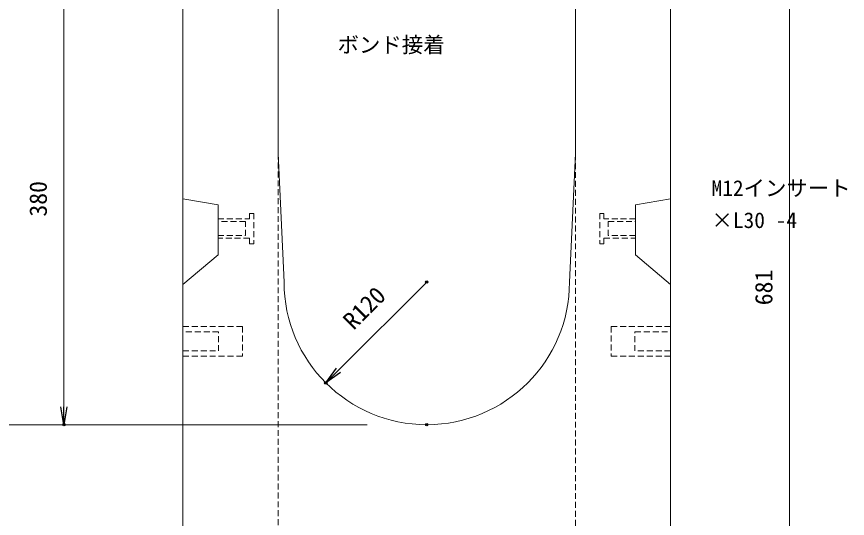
# Model space of a CAD drawing. Units: millimetres, scale not verified. Extents: x -1945 to 1945, y -1284 to 1556.
# Drawn here: x -1561 to -863, y -121 to 301 of the extents above; entities that cross this region are included whole.
import ezdxf
from ezdxf.enums import TextEntityAlignment as Align

# ---------------------------------------------------------------- set-up
doc = ezdxf.new("R2010")
doc.units = ezdxf.units.MM
doc.header["$LTSCALE"] = 10
doc.header["$PDMODE"] = 32
doc.header["$PDSIZE"] = 2
doc.linetypes.add('USER1', pattern=[0.75, 0.5, -0.25])
doc.layers.add('0-0_0', color=7, linetype='Continuous')
doc.layers.add('0-2_DEFPOINTS', color=7, linetype='Continuous')
doc.layers.add('0-3_KIJUN', color=7, linetype='USER1', lineweight=18)
doc.layers.add('0-5_SUNPO_S10', color=3, linetype='Continuous', lineweight=18)
doc.styles.add('ＭＳ ゴシック', font='')
doc.styles.get('ＭＳ ゴシック').set_extended_font_data('MS Gothic')

# ---------------------------------------------------------------- blocks, each defined once
blk = doc.blocks.new('_OPEN')
at = {"layer": '0-0_0'}
blk.add_line((0, 0), (-1, 0), dxfattribs=at)
blk.add_lwpolyline([(-1, 0.1667), (0, 0), (-1, -0.1667)], dxfattribs=at)
blk = doc.blocks.new('D7')
at = {"layer": '0-2_DEFPOINTS'}
for p in [(549.23, 1896.08), (323.34, 1153.08), (543.34, 1153.08)]:
    blk.add_point(p, dxfattribs=at)
at = {"layer": '0-5_SUNPO_S10'}
for p, q in [((499.23, 1896.08), (323.34, 1896.08)), ((323.34, 1881.08), (323.34, 1168.08)), ((493.34, 1153.08), (323.34, 1153.08))]:
    blk.add_line(p, q, dxfattribs=at)
at = {"layer": '0-5_SUNPO_S10', "xscale": 15, "yscale": 15}
for p, rotation in [((323.34, 1896.08), 90), ((323.34, 1153.08), 270)]:
    blk.add_blockref('_OPEN', p, dxfattribs=dict(at, rotation=rotation))
at = {"layer": '0-5_SUNPO_S10', "color": 7, "style": 'ＭＳ ゴシック'}
blk.add_text('743', height=14.66, rotation=90, dxfattribs=at).set_placement((313.34, 1509.58), align=Align.BOTTOM_LEFT)
blk = doc.blocks.new('D24')
at = {"layer": '0-2_DEFPOINTS'}
for p in [(908.34, 1833.98), (1033.34, 1833.98), (913.34, 1153.08)]:
    blk.add_point(p, dxfattribs=at)
at = {"layer": '0-5_SUNPO_S10'}
for p, q in [((958.34, 1833.98), (1033.34, 1833.98)), ((1033.34, 1168.08), (1033.34, 1818.98)), ((963.34, 1153.08), (1033.34, 1153.08))]:
    blk.add_line(p, q, dxfattribs=at)
at = {"layer": '0-5_SUNPO_S10', "xscale": 15, "yscale": 15}
for p, rotation in [((1033.34, 1833.98), 90), ((1033.34, 1153.08), 270)]:
    blk.add_blockref('_OPEN', p, dxfattribs=dict(at, rotation=rotation))
at = {"layer": '0-5_SUNPO_S10', "color": 7, "style": 'ＭＳ ゴシック'}
blk.add_text('681', height=14.66, rotation=90, dxfattribs=at).set_placement((1023.34, 1478.53), align=Align.BOTTOM_LEFT)
blk = doc.blocks.new('D26')
at = {"layer": '0-2_DEFPOINTS'}
for p in [(549.23, 1896.08), (373.34, 1378.08), (728.34, 1378.08)]:
    blk.add_point(p, dxfattribs=at)
at = {"layer": '0-5_SUNPO_S10'}
for p, q in [((499.23, 1896.08), (373.34, 1896.08)), ((373.34, 1881.08), (373.34, 1393.08)), ((678.34, 1378.08), (373.34, 1378.08))]:
    blk.add_line(p, q, dxfattribs=at)
at = {"layer": '0-5_SUNPO_S10', "xscale": 15, "yscale": 15}
for p, rotation in [((373.34, 1896.08), 90), ((373.34, 1378.08), 270)]:
    blk.add_blockref('_OPEN', p, dxfattribs=dict(at, rotation=rotation))
at = {"layer": '0-5_SUNPO_S10', "color": 7, "style": 'ＭＳ ゴシック'}
blk.add_text('518', height=14.66, rotation=90, dxfattribs=at).set_placement((363.34, 1622.08), align=Align.BOTTOM_LEFT)
blk = doc.blocks.new('D27')
at = {"layer": '0-2_DEFPOINTS'}
for p in [(728.34, 1378.08), (373.34, 1233.08), (603.34, 1233.08)]:
    blk.add_point(p, dxfattribs=at)
at = {"layer": '0-5_SUNPO_S10'}
for p, q in [((678.34, 1378.08), (373.34, 1378.08)), ((373.34, 1363.08), (373.34, 1248.08)), ((553.34, 1233.08), (373.34, 1233.08))]:
    blk.add_line(p, q, dxfattribs=at)
at = {"layer": '0-5_SUNPO_S10', "xscale": 15, "yscale": 15}
for p, rotation in [((373.34, 1378.08), 90), ((373.34, 1233.08), 270)]:
    blk.add_blockref('_OPEN', p, dxfattribs=dict(at, rotation=rotation))
at = {"layer": '0-5_SUNPO_S10', "color": 7, "style": 'ＭＳ ゴシック'}
blk.add_text('145', height=14.66, rotation=90, dxfattribs=at).set_placement((363.34, 1290.58), align=Align.BOTTOM_LEFT)
blk = doc.blocks.new('D28')
at = {"layer": '0-2_DEFPOINTS'}
for p in [(728.34, 1498.08), (643.49, 1413.23)]:
    blk.add_point(p, dxfattribs=at)
at = {"layer": '0-5_SUNPO_S10'}
blk.add_line((728.34, 1498.08), (654.09, 1423.84), dxfattribs=at)
at = {"layer": '0-5_SUNPO_S10', "xscale": 15, "yscale": 15, "rotation": 225}
blk.add_blockref('_OPEN', (643.49, 1413.23), dxfattribs=at)
at = {"layer": '0-5_SUNPO_S10', "color": 7, "style": 'ＭＳ ゴシック'}
blk.add_text('R120', height=14.66, rotation=45, dxfattribs=at).set_placement((670, 1453.89), align=Align.BOTTOM_LEFT)
blk = doc.blocks.new('D30')
at = {"layer": '0-2_DEFPOINTS'}
for p in [(548.34, 1758.08), (423.34, 1378.08), (728.34, 1378.08)]:
    blk.add_point(p, dxfattribs=at)
at = {"layer": '0-5_SUNPO_S10'}
for p, q in [((498.34, 1758.08), (423.34, 1758.08)), ((423.34, 1743.08), (423.34, 1393.08)), ((678.34, 1378.08), (423.34, 1378.08))]:
    blk.add_line(p, q, dxfattribs=at)
at = {"layer": '0-5_SUNPO_S10', "xscale": 15, "yscale": 15}
for p, rotation in [((423.34, 1758.08), 90), ((423.34, 1378.08), 270)]:
    blk.add_blockref('_OPEN', p, dxfattribs=dict(at, rotation=rotation))
at = {"layer": '0-5_SUNPO_S10', "color": 7, "style": 'ＭＳ ゴシック'}
blk.add_text('380', height=14.66, rotation=90, dxfattribs=at).set_placement((413.34, 1553.08), align=Align.BOTTOM_LEFT)
blk = doc.blocks.new('M16_insert_dan')
at = {"layer": '0-3_KIJUN', "color": 3}
for points in [[(0, -12.5), (-50, -12.5), (-50, 12.5), (0, 12.5)], [(0, 8), (-30, 8), (-30, -8), (0, -8)]]:
    blk.add_lwpolyline(points, close=True, dxfattribs=at)

msp = doc.modelspace()

# ---------------------------------------------------------------- linework, layer by layer
at = {"layer": '0-3_KIJUN', "linetype": 'Continuous'}
for points in [[(-1091.66, 336.08), (-1036.66, 336.08), (-1011.66, 311.08), (-1011.66, -246.92), (-1031.66, -266.92), (-1401.66, -266.92), (-1421.66, -246.92), (-1421.66, 311.08), (-1396.66, 336.08), (-1341.66, 336.08), (-1341.66, 186.08), (-1336.66, 78.08)], [(-1096.66, 78.08), (-1091.66, 186.08), (-1091.66, 336.08)]]:
    msp.add_lwpolyline(points, dxfattribs=at)
at = {"layer": '0-3_KIJUN'}
msp.add_lwpolyline([(-1341.66, 336.08), (-1341.66, -186.92), (-1091.66, -186.92), (-1091.66, 336.08)], dxfattribs=at)
at = {"layer": '0-3_KIJUN', "linetype": 'Continuous'}
for points in [[(-1392.16, 143.08), (-1421.66, 148.08), (-1421.66, 76.08), (-1392.16, 101.08)], [(-1041.16, 143.08), (-1011.66, 148.08), (-1011.66, 76.08), (-1041.16, 101.08)]]:
    msp.add_lwpolyline(points, close=True, dxfattribs=at)
at = {"layer": '0-3_KIJUN'}
for points in [[(-1392.16, 114.86), (-1392.16, 131.31), (-1365.66, 131.31), (-1365.66, 135.83), (-1362.16, 135.83), (-1362.16, 110.33), (-1365.66, 110.33), (-1365.66, 114.86)], [(-1041.16, 114.86), (-1041.16, 131.31), (-1067.66, 131.31), (-1067.66, 135.83), (-1071.16, 135.83), (-1071.16, 110.33), (-1067.66, 110.33), (-1067.66, 114.86)], [(-1392.16, 129.08), (-1392.16, 117.08), (-1369.16, 117.08), (-1369.16, 129.08)], [(-1041.16, 129.08), (-1041.16, 117.08), (-1064.16, 117.08), (-1064.16, 129.08)]]:
    msp.add_lwpolyline(points, close=True, dxfattribs=at)
at = {"layer": '0-3_KIJUN', "linetype": 'Continuous'}
msp.add_arc((-1216.66, 78.08), 120, 180, 0, dxfattribs=at)

# ---------------------------------------------------------------- block references
at = {"layer": '0-3_KIJUN', "rotation": 180}
msp.add_blockref('M16_insert_dan', (-1421.66, 28.08), dxfattribs=at)
at = {"layer": '0-3_KIJUN', "xscale": -1, "rotation": 180}
msp.add_blockref('M16_insert_dan', (-1011.66, 28.08), dxfattribs=at)
at = {"layer": '0-5_SUNPO_S10'}
for name in ['D7', 'D26', 'D24', 'D30', 'D28', 'D27']:
    msp.add_blockref(name, (-1945, -1420), dxfattribs=at)

# ---------------------------------------------------------------- texts
at = {"layer": '0-5_SUNPO_S10', "color": 7, "style": 'ＭＳ ゴシック'}
for s, p in [('ボンド接着', (-1291.66, 267.08)), ('M12インサート', (-977.25, 146.51)), ('M12インサート', (-977.25, 146.51)), ('×L30 -4', (-977.25, 119.51)), ('×L30 -4', (-977.25, 119.51))]:
    msp.add_text(s, height=13.2, dxfattribs=at).set_placement(p, align=Align.BOTTOM_LEFT)

doc.saveas('drawing.dxf')
